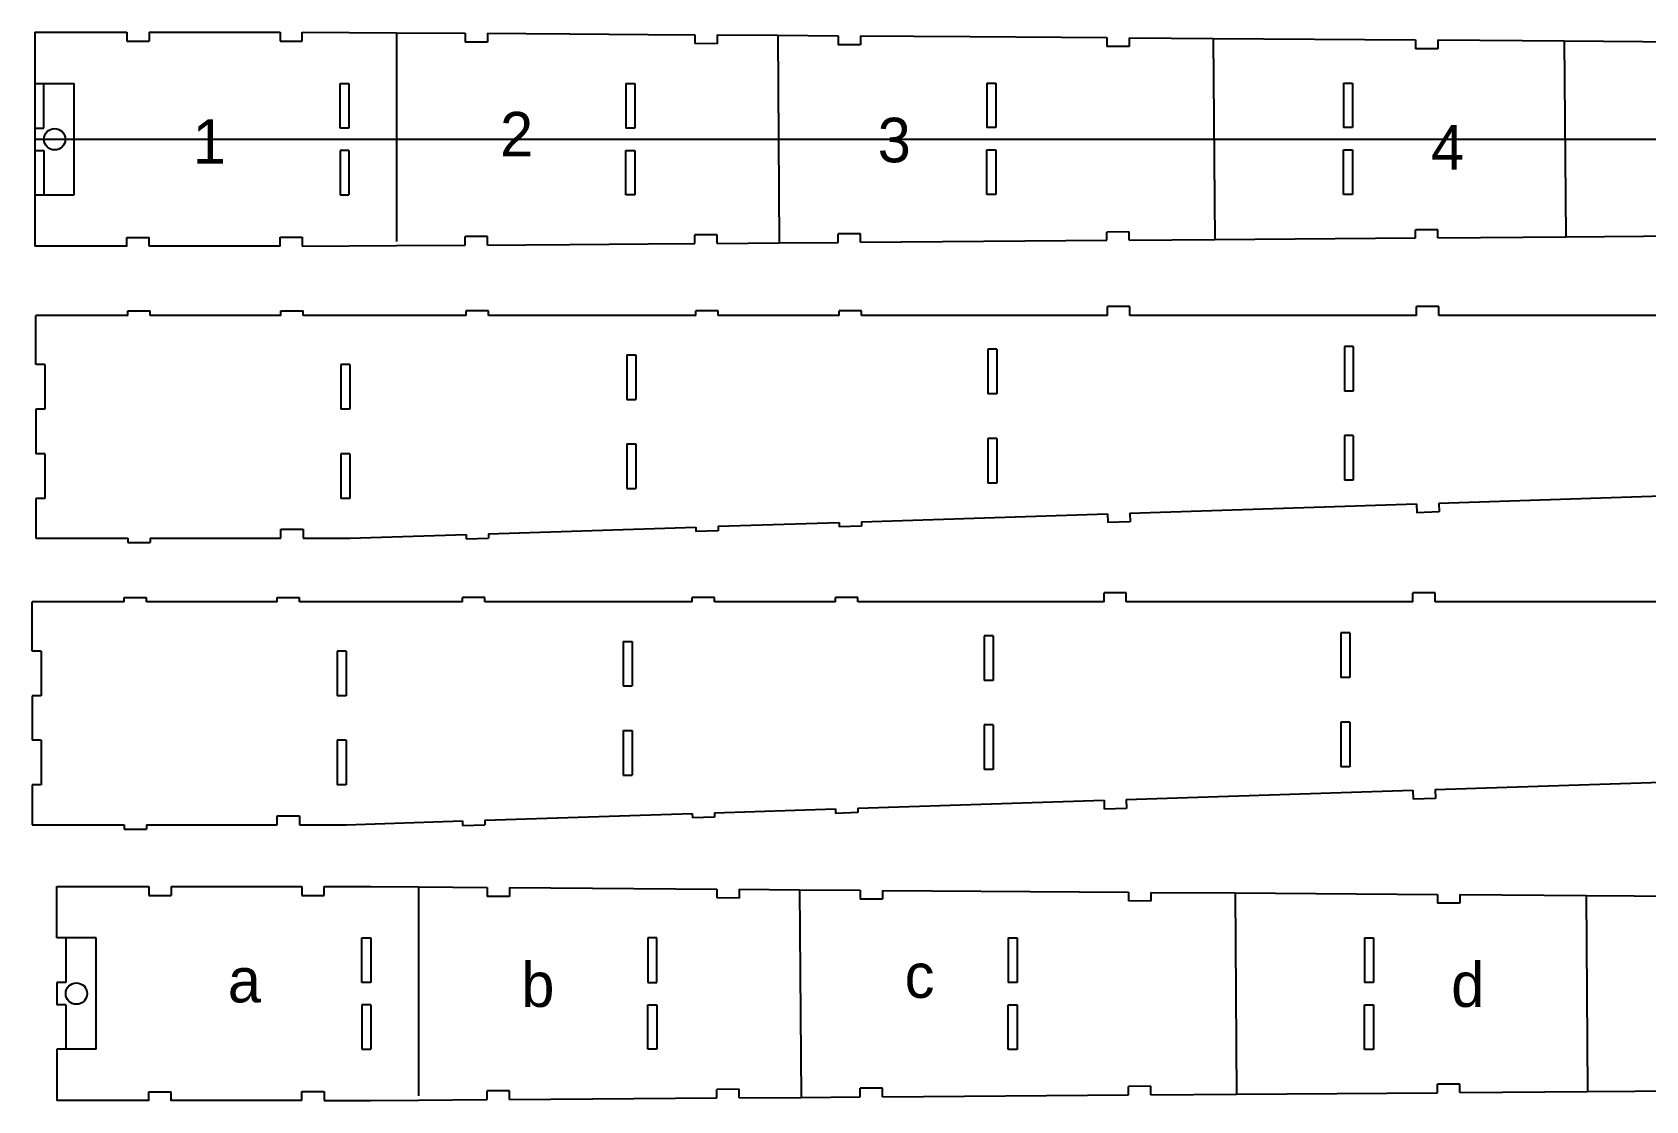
# Model space of a CAD drawing. Extents: x 8453 to 11023, y 19221 to 20564.
# Drawn here: x 9499.6 to 9861.6, y 19929.8 to 20169.5 of the extents above; entities that cross this region are included whole.
import ezdxf

# ---------------------------------------------------------------- set-up
doc = ezdxf.new("R2010")
doc.units = 0
doc.header["$MEASUREMENT"] = 0
doc.layers.get('0').update_dxf_attribs({"linetype": 'CONTINUOUS'})
doc.styles.add('样式_40', font='txt', dxfattribs={"height": 10})

# ---------------------------------------------------------------- blocks, each defined once
blk = doc.blocks.new('*U27')
at = {"color": 242, "linetype": 'ByBlock', "style": '样式_40'}
blk.add_text('1', height=10, dxfattribs=at).set_placement((9540.51, 20139.99))
blk = doc.blocks.new('*U28')
at = {"color": 242, "linetype": 'ByBlock', "style": '样式_40'}
blk.add_text('2', height=10, dxfattribs=at).set_placement((9609.48, 20141.63))
blk = doc.blocks.new('*U29')
at = {"color": 242, "linetype": 'ByBlock', "style": '样式_40'}
blk.add_text('3', height=10, dxfattribs=at).set_placement((9694.21, 20140.32))
blk = doc.blocks.new('*U30')
at = {"color": 242, "linetype": 'ByBlock', "style": '样式_40'}
blk.add_text('4', height=10, dxfattribs=at).set_placement((9818.36, 20138.68))
blk = doc.blocks.new('*U33')
at = {"color": 242, "linetype": 'ByBlock', "style": '样式_40'}
blk.add_text('a', height=10, dxfattribs=at).set_placement((9543.49, 19951.82))
blk = doc.blocks.new('*U34')
at = {"color": 242, "linetype": 'ByBlock', "style": '样式_40'}
blk.add_text('b', height=10, dxfattribs=at).set_placement((9609.34, 19950.81))
blk = doc.blocks.new('*U35')
at = {"color": 242, "linetype": 'ByBlock', "style": '样式_40'}
blk.add_text('c', height=10, dxfattribs=at).set_placement((9695.35, 19952.83))
blk = doc.blocks.new('*U36')
at = {"color": 242, "linetype": 'ByBlock', "style": '样式_40'}
blk.add_text('d', height=10, dxfattribs=at).set_placement((9817.98, 19950.81))

msp = doc.modelspace()

# ---------------------------------------------------------------- linework, layer by layer
for p, q in [((9500.2202, 20169.50323), (9500.2202, 20158.00323)), ((9500.2202, 20169.50323), (9520.85358, 20169.50323)), ((9520.85358, 20169.50323), (9520.85358, 20167.50323)), ((9525.85374, 20169.50323), (9555.20144, 20169.50323)), ((9525.85374, 20169.50323), (9525.85374, 20167.50323)), ((9555.20144, 20169.50323), (9555.20144, 20167.50323)), ((9560.20144, 20167.50323), (9560.20144, 20169.50323)), ((9560.20144, 20169.50323), (9581.33944, 20169.39661)), ((9581.33944, 20169.39661), (9581.35404, 20122.56075)), ((9581.33944, 20169.39661), (9596.751, 20169.31887)), ((9596.751, 20169.31887), (9596.751, 20167.28347)), ((9601.751, 20169.28347), (9610.35925, 20169.22254)), ((9601.751, 20169.28347), (9601.751, 20167.28347)), ((9610.35925, 20169.22254), (9620.20473, 20169.15285)), ((9620.18921, 20169.15296), (9637.79434, 20169.02834)), ((9637.79434, 20169.02834), (9648.29049, 20168.95404)), ((9648.29049, 20168.95404), (9648.29049, 20166.95404)), ((9653.29049, 20168.91865), (9666.8681, 20168.82254)), ((9653.29049, 20168.91865), (9653.29049, 20166.91865)), ((9666.8681, 20168.82254), (9667.2279, 20122.24932)), ((9666.8681, 20168.82254), (9680.44571, 20168.72643)), ((9680.44571, 20168.72651), (9680.44571, 20166.69112)), ((9685.44571, 20168.69112), (9685.44571, 20166.69112)), ((9685.44571, 20168.69104), (9697.37832, 20168.60657)), ((9697.37832, 20168.60657), (9710.05445, 20168.5165)), ((9710.05212, 20168.51652), (9740.68912, 20168.30449)), ((9740.68912, 20168.31016), (9740.68912, 20166.31016)), ((9745.68912, 20168.26329), (9764.58383, 20168.13236)), ((9745.68912, 20168.26329), (9745.68912, 20166.27463)), ((9764.58383, 20168.13236), (9764.93369, 20122.84491)), ((9764.58383, 20168.13236), (9809.99014, 20167.81772)), ((9809.99014, 20167.81769), (9809.99014, 20165.81769)), ((9814.99014, 20167.77091), (9843.33609, 20167.57167)), ((9814.99014, 20167.77091), (9814.99014, 20165.78216)), ((9843.33241, 20167.57169), (9843.67157, 20123.66962)), ((9843.33609, 20167.57167), (9887.95257, 20167.25806)), ((9520.85358, 20167.50323), (9525.85374, 20167.50323)), ((9555.20144, 20167.50323), (9560.20144, 20167.50323)), ((9601.751, 20167.28347), (9596.751, 20167.28347)), ((9653.29049, 20166.91865), (9648.29049, 20166.95404)), ((9685.44571, 20166.69112), (9680.44571, 20166.69112)), ((9745.68912, 20166.27463), (9740.68912, 20166.31016)), ((9814.99014, 20165.78216), (9809.99014, 20165.81769)), ((9500.2202, 20158.00323), (9502.2202, 20158.00323)), ((9502.2202, 20148.00323), (9502.2202, 20158.00323)), ((9502.2202, 20158.00323), (9509.0202, 20158.00323)), ((9509.0202, 20133.00323), (9509.0202, 20158.00323)), ((9568.66372, 20148.00323), (9568.66372, 20158.00323)), ((9568.66372, 20158.00323), (9570.66372, 20158.00323)), ((9570.66328, 20158.00323), (9570.66328, 20148.00323)), ((9632.79133, 20158.00334), (9634.79133, 20158.00334)), ((9632.79133, 20158.00334), (9632.79133, 20148.00334)), ((9634.79133, 20158.00334), (9634.79133, 20148.00334)), ((9713.80685, 20158.09952), (9715.80685, 20158.09952)), ((9713.80685, 20158.09952), (9713.80685, 20148.09952)), ((9715.80685, 20158.09952), (9715.80685, 20148.09952)), ((9793.80685, 20158.09952), (9795.80685, 20158.09952)), ((9793.80685, 20158.09952), (9793.80685, 20148.09952)), ((9795.80685, 20158.09952), (9795.80685, 20148.09952)), ((9500.2202, 20148.00323), (9500.2202, 20143.00323)), ((9500.2202, 20148.00323), (9502.2202, 20148.00323)), ((9570.66372, 20148.00323), (9568.66372, 20148.00323)), ((9634.79133, 20148.00334), (9632.79133, 20148.00334)), ((9715.80685, 20148.09952), (9713.80685, 20148.09952)), ((9795.80685, 20148.09952), (9793.80685, 20148.09952)), ((9500.2202, 20143.00323), (9502.2202, 20143.00323)), ((9502.2202, 20143.00323), (9502.2202, 20133.00323)), ((9570.66372, 20143.00323), (9568.66372, 20143.00323)), ((9568.66372, 20143.00323), (9568.66372, 20133.00323)), ((9570.66372, 20143.00323), (9570.66372, 20133.00323)), ((9632.79133, 20143.00334), (9634.79133, 20143.00334)), ((9632.79133, 20133.00334), (9632.79133, 20143.00334)), ((9634.79133, 20143.00334), (9634.79133, 20133.00334)), ((9713.80685, 20143.09952), (9715.80685, 20143.09952)), ((9713.80685, 20133.09952), (9713.80685, 20143.09952)), ((9715.80685, 20143.09952), (9715.80685, 20133.09952)), ((9793.80685, 20143.09952), (9795.80685, 20143.09952)), ((9793.80685, 20133.09952), (9793.80685, 20143.09952)), ((9795.80685, 20143.09952), (9795.80685, 20133.09952)), ((9500.2202, 20133.00323), (9500.22042, 20121.50329)), ((9500.2202, 20133.00323), (9502.2202, 20133.00323)), ((9502.2202, 20133.00323), (9509.0202, 20133.00323)), ((9568.66372, 20133.00323), (9570.66372, 20133.00323)), ((9634.79133, 20133.00334), (9632.79133, 20133.00334)), ((9715.80685, 20133.09952), (9713.80685, 20133.09952)), ((9795.80685, 20133.09952), (9793.80685, 20133.09952)), ((9680.44559, 20122.35143), (9680.44559, 20124.28345)), ((9685.44559, 20124.28345), (9680.44559, 20124.28345)), ((9685.44559, 20122.39006), (9685.44559, 20124.28345)), ((9745.689, 20124.71673), (9740.689, 20124.6812)), ((9740.689, 20122.81684), (9740.689, 20124.6812)), ((9745.689, 20122.85547), (9745.689, 20124.71673)), ((9814.99003, 20125.20917), (9809.99003, 20125.17364)), ((9809.99003, 20123.35222), (9809.99003, 20125.17364)), ((9814.99003, 20123.39085), (9814.99003, 20125.20917)), ((9520.85374, 20121.50331), (9500.22042, 20121.50329)), ((9520.85379, 20121.45386), (9520.85379, 20123.45386)), ((9520.85379, 20123.45386), (9525.85396, 20123.45386)), ((9555.20144, 20121.50332), (9525.85374, 20121.50332)), ((9525.85396, 20121.50332), (9525.85396, 20123.45386)), ((9555.20144, 20121.50332), (9555.20144, 20123.50332)), ((9555.20144, 20123.50332), (9560.20144, 20123.50332)), ((9560.20144, 20123.50332), (9560.20144, 20121.50332)), ((9560.20144, 20121.50332), (9581.35871, 20121.61998)), ((9581.35871, 20121.61998), (9596.75088, 20121.70485)), ((9596.75088, 20121.70485), (9596.75088, 20123.69087)), ((9601.75088, 20123.69087), (9596.75088, 20123.69087)), ((9601.75088, 20121.74348), (9601.75088, 20123.69087)), ((9601.75088, 20121.74025), (9610.35969, 20121.80118)), ((9610.35969, 20121.80118), (9620.20399, 20121.87087)), ((9620.20399, 20121.87087), (9637.79312, 20121.99559)), ((9637.79312, 20121.99559), (9648.29037, 20122.06982)), ((9653.29037, 20124.05584), (9648.29037, 20124.02044)), ((9648.29037, 20122.10302), (9648.29037, 20124.02044)), ((9653.29037, 20122.14165), (9653.29037, 20124.05584)), ((9653.29037, 20122.14165), (9667.2279, 20122.24932)), ((9667.2279, 20122.24932), (9680.44559, 20122.35143)), ((9685.44559, 20122.39006), (9740.689, 20122.81684)), ((9745.689, 20122.85547), (9764.93246, 20123.00413)), ((9764.93246, 20123.00413), (9809.99003, 20123.35222)), ((9814.99003, 20123.39085), (9843.67201, 20123.61243)), ((9843.67201, 20123.61243), (9887.95245, 20123.95452)), ((9500.41868, 20094.92306), (9500.41868, 20105.97893)), ((9521.05222, 20105.97893), (9500.41868, 20105.97893)), ((9521.05222, 20105.97893), (9521.05222, 20106.97893)), ((9521.05222, 20106.97893), (9526.05222, 20106.97893)), ((9526.05222, 20105.97893), (9526.05222, 20106.97893)), ((9555.39971, 20105.97893), (9526.05222, 20105.97893)), ((9555.39971, 20105.97893), (9555.39971, 20106.97893)), ((9555.39971, 20106.97893), (9560.39971, 20106.97893)), ((9560.39971, 20105.97893), (9560.39971, 20106.97893)), ((9596.94784, 20105.97893), (9560.39971, 20105.97893)), ((9596.94784, 20105.97893), (9596.94784, 20106.97893)), ((9601.94784, 20106.97893), (9596.94784, 20106.97893)), ((9601.94784, 20105.97893), (9601.94784, 20106.97893)), ((9648.48711, 20105.97893), (9601.94784, 20105.97893)), ((9648.48711, 20105.97893), (9648.48711, 20106.97893)), ((9653.48711, 20106.97893), (9648.48711, 20106.97893)), ((9653.48711, 20105.97893), (9653.48711, 20106.97893)), ((9680.64234, 20105.97893), (9653.48711, 20105.97893)), ((9680.64234, 20105.97893), (9680.64234, 20106.97893)), ((9685.64234, 20106.97893), (9680.64234, 20106.97893)), ((9685.64234, 20105.97893), (9685.64234, 20106.97893)), ((9740.88575, 20105.97893), (9685.64234, 20105.97893)), ((9740.88575, 20105.97893), (9740.88575, 20107.97893)), ((9745.88575, 20107.97893), (9740.88575, 20107.97893)), ((9745.88575, 20105.97893), (9745.88575, 20107.97893)), ((9810.18677, 20105.97893), (9745.88575, 20105.97893)), ((9810.18677, 20105.97893), (9810.18677, 20107.97893)), ((9815.18677, 20107.97893), (9810.18677, 20107.97893)), ((9815.18677, 20105.97893), (9815.18677, 20107.97893)), ((9888.1492, 20105.97893), (9815.18677, 20105.97893)), ((9794.00533, 20098.99145), (9794.00533, 20088.99145)), ((9796.00533, 20098.99145), (9794.00533, 20098.99145)), ((9796.00533, 20098.99145), (9796.00533, 20088.99145)), ((9633.00533, 20097.11605), (9633.00533, 20087.11605)), ((9633.00533, 20097.11605), (9635.00533, 20097.11605)), ((9635.00533, 20097.11605), (9635.00533, 20087.11605)), ((9714.00533, 20098.36087), (9714.00533, 20088.36087)), ((9716.00533, 20098.36087), (9714.00533, 20098.36087)), ((9716.00533, 20098.36087), (9716.00533, 20088.36087)), ((9502.41868, 20094.92306), (9500.41868, 20094.92306)), ((9502.41868, 20094.92306), (9502.41868, 20084.92306)), ((9568.86199, 20094.92306), (9568.86199, 20084.92306)), ((9570.86199, 20094.92306), (9568.86199, 20094.92306)), ((9570.86199, 20094.92306), (9570.86199, 20084.92306)), ((9716.00533, 20088.36087), (9714.00533, 20088.36087)), ((9796.00533, 20088.99145), (9794.00533, 20088.99145)), ((9502.41868, 20084.92306), (9500.41868, 20084.92306)), ((9500.41868, 20084.92306), (9500.41868, 20074.92306)), ((9570.86199, 20084.92306), (9568.86199, 20084.92306)), ((9633.00533, 20087.11605), (9635.00533, 20087.11605)), ((9633.00533, 20077.11605), (9635.00533, 20077.11605)), ((9633.00533, 20077.11605), (9633.00533, 20067.11605)), ((9635.00533, 20077.11605), (9635.00533, 20067.11605)), ((9716.00533, 20078.36087), (9714.00533, 20078.36087)), ((9714.00533, 20078.36087), (9714.00533, 20068.36087)), ((9716.00533, 20078.36087), (9716.00533, 20068.36087)), ((9796.00533, 20078.99145), (9794.00533, 20078.99145)), ((9794.00533, 20078.99145), (9794.00533, 20068.99145)), ((9796.00533, 20078.99145), (9796.00533, 20068.99145)), ((9502.41868, 20074.92306), (9500.41868, 20074.92306)), ((9502.41868, 20074.92306), (9502.41868, 20064.92306)), ((9570.86199, 20074.92306), (9568.86199, 20074.92306)), ((9568.86199, 20074.92306), (9568.86199, 20064.92306)), ((9570.86199, 20074.92306), (9570.86199, 20064.92306)), ((9633.00533, 20067.11605), (9635.00533, 20067.11605)), ((9716.00533, 20068.36087), (9714.00533, 20068.36087)), ((9796.00533, 20068.99145), (9794.00533, 20068.99145)), ((9815.17925, 20063.8669), (9888.13919, 20066.2234)), ((9502.41868, 20064.92306), (9500.41868, 20064.92306)), ((9500.41868, 20064.92306), (9500.41868, 20055.97893)), ((9570.86199, 20064.92306), (9568.86199, 20064.92306)), ((9745.8806, 20061.62864), (9810.17942, 20063.70541)), ((9810.17942, 20063.70541), (9810.24399, 20061.70645)), ((9815.17925, 20063.8669), (9815.24382, 20061.86794)), ((9653.48512, 20058.64453), (9680.63942, 20059.52144)), ((9680.63942, 20059.52158), (9680.6717, 20058.5221)), ((9685.63925, 20059.68307), (9740.88077, 20061.46715)), ((9685.63925, 20059.68307), (9685.67153, 20058.68359)), ((9740.88077, 20061.4673), (9740.94533, 20059.46834)), ((9745.94516, 20059.62983), (9740.94533, 20059.46834)), ((9745.8806, 20061.62878), (9745.94516, 20059.62983)), ((9815.24382, 20061.86794), (9810.24399, 20061.70645)), ((9500.41868, 20055.97893), (9521.05222, 20055.97893)), ((9521.05222, 20055.97893), (9521.05222, 20054.97893)), ((9526.05222, 20055.97893), (9555.39971, 20055.97893)), ((9526.05222, 20055.97893), (9526.05222, 20054.97893)), ((9555.39971, 20055.97893), (9555.39971, 20057.97893)), ((9555.39971, 20057.97893), (9560.38447, 20057.97893)), ((9560.38447, 20057.97893), (9560.38447, 20055.97893)), ((9560.38447, 20055.97893), (9570.86199, 20055.97893)), ((9570.86199, 20055.97893), (9596.94767, 20056.82146)), ((9596.94777, 20056.81831), (9596.98005, 20055.81883)), ((9596.98005, 20055.81883), (9601.97988, 20055.98032)), ((9601.9476, 20056.9798), (9648.48529, 20058.48291)), ((9601.9476, 20056.9798), (9601.97988, 20055.98032)), ((9648.48529, 20058.48305), (9648.51757, 20057.48357)), ((9653.5174, 20057.64506), (9648.51757, 20057.48357)), ((9653.48512, 20058.64453), (9653.5174, 20057.64506)), ((9685.67153, 20058.68359), (9680.6717, 20058.5221)), ((9521.05222, 20054.97893), (9526.05222, 20054.97893)), ((9499.61698, 20030.63916), (9499.61698, 20041.69503)), ((9520.25052, 20041.69503), (9499.61698, 20041.69503)), ((9520.25052, 20041.69503), (9520.25052, 20042.69503)), ((9520.25052, 20042.69503), (9525.25052, 20042.69503)), ((9525.25052, 20041.69503), (9525.25052, 20042.69503)), ((9554.59801, 20041.69503), (9525.25052, 20041.69503)), ((9554.59801, 20041.69503), (9554.59801, 20042.69503)), ((9554.59801, 20042.69503), (9559.59801, 20042.69503)), ((9559.59801, 20041.69503), (9559.59801, 20042.69503)), ((9596.14614, 20041.69503), (9559.59801, 20041.69503)), ((9596.14614, 20041.69503), (9596.14614, 20042.69503)), ((9601.14614, 20042.69503), (9596.14614, 20042.69503)), ((9601.14614, 20041.69503), (9601.14614, 20042.69503)), ((9647.68542, 20041.69503), (9601.14614, 20041.69503)), ((9647.68542, 20041.69503), (9647.68542, 20042.69503)), ((9652.68542, 20042.69503), (9647.68542, 20042.69503)), ((9652.68542, 20041.69503), (9652.68542, 20042.69503)), ((9679.84064, 20041.69503), (9652.68542, 20041.69503)), ((9679.84064, 20041.69503), (9679.84064, 20042.69503)), ((9684.84064, 20042.69503), (9679.84064, 20042.69503)), ((9684.84064, 20041.69503), (9684.84064, 20042.69503)), ((9740.08405, 20041.69503), (9684.84064, 20041.69503)), ((9740.08405, 20041.69503), (9740.08405, 20043.69503)), ((9745.08405, 20043.69503), (9740.08405, 20043.69503)), ((9745.08405, 20041.69503), (9745.08405, 20043.69503)), ((9809.38507, 20041.69503), (9745.08405, 20041.69503)), ((9809.38507, 20041.69503), (9809.38507, 20043.69503)), ((9814.38507, 20043.69503), (9809.38507, 20043.69503)), ((9814.38507, 20041.69503), (9814.38507, 20043.69503)), ((9887.3475, 20041.69503), (9814.38507, 20041.69503)), ((9713.20363, 20034.07697), (9713.20363, 20024.07697)), ((9715.20363, 20034.07697), (9713.20363, 20034.07697)), ((9715.20363, 20034.07697), (9715.20363, 20024.07697)), ((9793.20363, 20034.70755), (9793.20363, 20024.70755)), ((9795.20363, 20034.70755), (9793.20363, 20034.70755)), ((9795.20363, 20034.70755), (9795.20363, 20024.70755)), ((9501.61698, 20030.63916), (9499.61698, 20030.63916)), ((9501.61698, 20030.63916), (9501.61698, 20020.63916)), ((9568.06029, 20030.63916), (9568.06029, 20020.63916)), ((9570.06029, 20030.63916), (9568.06029, 20030.63916)), ((9570.06029, 20030.63916), (9570.06029, 20020.63916)), ((9632.20363, 20032.83215), (9632.20363, 20022.83215)), ((9632.20363, 20032.83215), (9634.20363, 20032.83215)), ((9634.20363, 20032.83215), (9634.20363, 20022.83215)), ((9632.20363, 20022.83215), (9634.20363, 20022.83215)), ((9715.20363, 20024.07697), (9713.20363, 20024.07697)), ((9795.20363, 20024.70755), (9793.20363, 20024.70755)), ((9501.61698, 20020.63916), (9499.61698, 20020.63916)), ((9499.61698, 20020.63916), (9499.61698, 20010.63916)), ((9570.06029, 20020.63916), (9568.06029, 20020.63916)), ((9632.20363, 20012.83215), (9634.20363, 20012.83215)), ((9632.20363, 20012.83215), (9632.20363, 20002.83215)), ((9634.20363, 20012.83215), (9634.20363, 20002.83215)), ((9715.20363, 20014.07697), (9713.20363, 20014.07697)), ((9713.20363, 20014.07697), (9713.20363, 20004.07697)), ((9715.20363, 20014.07697), (9715.20363, 20004.07697)), ((9795.20363, 20014.70755), (9793.20363, 20014.70755)), ((9793.20363, 20014.70755), (9793.20363, 20004.70755)), ((9795.20363, 20014.70755), (9795.20363, 20004.70755)), ((9501.61698, 20010.63916), (9499.61698, 20010.63916)), ((9501.61698, 20010.63916), (9501.61698, 20000.63916)), ((9570.06029, 20010.63916), (9568.06029, 20010.63916)), ((9568.06029, 20010.63916), (9568.06029, 20000.63916)), ((9570.06029, 20010.63916), (9570.06029, 20000.63916)), ((9795.20363, 20004.70755), (9793.20363, 20004.70755)), ((9632.20363, 20002.83215), (9634.20363, 20002.83215)), ((9715.20363, 20004.07697), (9713.20363, 20004.07697)), ((9814.37756, 19999.58299), (9887.33749, 20001.9395)), ((9501.61698, 20000.63916), (9499.61698, 20000.63916)), ((9499.61698, 20000.63916), (9499.61698, 19991.69503)), ((9570.06029, 20000.63916), (9568.06029, 20000.63916)), ((9745.0789, 19997.34474), (9809.37773, 19999.42151)), ((9809.37773, 19999.42151), (9809.44229, 19997.42255)), ((9814.44212, 19997.58404), (9809.44229, 19997.42255)), ((9814.37756, 19999.58299), (9814.44212, 19997.58404)), ((9601.1459, 19992.6959), (9647.6836, 19994.199)), ((9647.68359, 19994.19915), (9647.71587, 19993.19967)), ((9652.68342, 19994.36063), (9679.83772, 19995.23754)), ((9652.68342, 19994.36063), (9652.7157, 19993.36116)), ((9679.83772, 19995.23768), (9679.87, 19994.2382)), ((9684.86983, 19994.39969), (9679.87, 19994.2382)), ((9684.83755, 19995.39917), (9740.07907, 19997.18325)), ((9684.83755, 19995.39917), (9684.86983, 19994.39969)), ((9740.07907, 19997.1834), (9740.14363, 19995.18444)), ((9745.14346, 19995.34593), (9740.14363, 19995.18444)), ((9745.0789, 19997.34488), (9745.14346, 19995.34593)), ((9499.61698, 19991.69503), (9520.25052, 19991.69503)), ((9520.25052, 19991.69503), (9520.25052, 19990.69503)), ((9520.25052, 19990.69503), (9525.25052, 19990.69503)), ((9525.25052, 19991.69503), (9554.59801, 19991.69503)), ((9525.25052, 19991.69503), (9525.25052, 19990.69503)), ((9554.59801, 19991.69503), (9554.59801, 19993.69503)), ((9554.59801, 19993.69503), (9559.58277, 19993.69503)), ((9559.58277, 19993.69503), (9559.58277, 19991.69503)), ((9559.58277, 19991.69503), (9570.06029, 19991.69503)), ((9570.06029, 19991.69503), (9596.14597, 19992.53756)), ((9596.14607, 19992.53441), (9596.17836, 19991.53493)), ((9596.17836, 19991.53493), (9601.17819, 19991.69642)), ((9601.1459, 19992.6959), (9601.17819, 19991.69642)), ((9652.7157, 19993.36116), (9647.71587, 19993.19967)), ((9505.13093, 19977.80313), (9525.7643, 19977.80313)), ((9505.13095, 19966.30316), (9505.13093, 19977.80313)), ((9525.7643, 19977.80313), (9525.7643, 19975.80313)), ((9525.7643, 19975.80313), (9530.76447, 19975.80313)), ((9530.76447, 19977.80313), (9560.11195, 19977.80313)), ((9530.76447, 19977.80313), (9530.76447, 19975.80313)), ((9560.11195, 19977.80313), (9560.11195, 19975.80313)), ((9560.11195, 19975.80313), (9565.09672, 19975.80313)), ((9565.09672, 19975.80313), (9565.09672, 19977.80313)), ((9565.09672, 19977.80313), (9575.57423, 19977.80313)), ((9575.57423, 19977.80313), (9586.24924, 19977.72413)), ((9586.24924, 19977.72413), (9601.66169, 19977.61008)), ((9586.25017, 19977.6965), (9586.26476, 19930.86065)), ((9601.66169, 19977.61008), (9601.66169, 19975.57469)), ((9606.66169, 19977.57308), (9606.66169, 19975.57469)), ((9606.66169, 19977.57308), (9653.20101, 19977.22868)), ((9653.20101, 19977.22868), (9653.20101, 19975.24526)), ((9658.20101, 19977.19168), (9658.20101, 19975.20986)), ((9658.20101, 19977.19168), (9671.78023, 19977.0912)), ((9671.77883, 19977.12244), (9672.13863, 19930.54922)), ((9671.78023, 19977.0912), (9685.35624, 19976.99073)), ((9685.35624, 19976.99073), (9685.35624, 19974.98225)), ((9690.35624, 19976.95373), (9690.35624, 19974.98225)), ((9690.35624, 19976.95373), (9745.59964, 19976.54493)), ((9745.59964, 19976.54493), (9745.59964, 19974.59003)), ((9750.59964, 19976.50793), (9750.59964, 19974.5545)), ((9750.59964, 19976.50793), (9769.49505, 19976.3681)), ((9769.49455, 19976.43226), (9769.84442, 19931.14481)), ((9769.49505, 19976.3681), (9814.90067, 19976.0321)), ((9814.90067, 19976.0321), (9814.90067, 19974.09759)), ((9819.90067, 19975.9951), (9819.90067, 19974.06206)), ((9819.90067, 19975.9951), (9848.2438, 19975.78535)), ((9848.24313, 19975.87159), (9848.58229, 19931.96952)), ((9848.2438, 19975.78535), (9892.86309, 19975.45517)), ((9606.66169, 19975.57469), (9601.66169, 19975.57469)), ((9658.20101, 19975.20986), (9653.20101, 19975.24526)), ((9690.35624, 19974.98225), (9685.35624, 19974.98225)), ((9750.59964, 19974.5545), (9745.59964, 19974.59003)), ((9819.90067, 19974.06206), (9814.90067, 19974.09759)), ((9513.93071, 19966.30316), (9505.13095, 19966.30316)), ((9507.13095, 19966.30316), (9507.13095, 19956.30316)), ((9513.93071, 19941.30316), (9513.93071, 19966.30316)), ((9573.57423, 19956.30313), (9573.57423, 19966.30313)), ((9573.57423, 19966.30313), (9575.57423, 19966.30313)), ((9575.57379, 19966.30313), (9575.57379, 19956.30313)), ((9639.71307, 19966.30316), (9637.71307, 19966.30316)), ((9637.71307, 19966.30316), (9637.71307, 19956.30316)), ((9639.71307, 19956.30316), (9639.71307, 19966.30316)), ((9718.56041, 19966.27847), (9720.56041, 19966.27847)), ((9718.56041, 19966.27847), (9718.56041, 19956.27847)), ((9720.56041, 19966.27847), (9720.56041, 19956.27847)), ((9798.56041, 19966.27847), (9800.56041, 19966.27847)), ((9798.56041, 19966.27847), (9798.56041, 19956.27847)), ((9800.56041, 19966.27847), (9800.56041, 19956.27847)), ((9507.13095, 19956.30316), (9505.13095, 19956.30316)), ((9505.13095, 19956.30316), (9505.13095, 19951.30316)), ((9575.57423, 19956.30313), (9573.57423, 19956.30313)), ((9637.71307, 19956.30316), (9639.71307, 19956.30316)), ((9720.56041, 19956.27847), (9718.56041, 19956.27847)), ((9800.56041, 19956.27847), (9798.56041, 19956.27847)), ((9507.13095, 19951.30316), (9505.13095, 19951.30316)), ((9507.13095, 19951.30316), (9507.13095, 19941.30316)), ((9575.57423, 19951.30313), (9573.57423, 19951.30313)), ((9573.57423, 19951.30313), (9573.57423, 19941.30313)), ((9575.57423, 19951.30313), (9575.57423, 19941.30313)), ((9637.71307, 19951.30316), (9639.71307, 19951.30316)), ((9637.71307, 19941.30316), (9637.71307, 19951.30316)), ((9639.71307, 19951.30316), (9639.71307, 19941.30316)), ((9718.56041, 19951.27847), (9720.56041, 19951.27847)), ((9718.56041, 19941.27847), (9718.56041, 19951.27847)), ((9720.56041, 19951.27847), (9720.56041, 19941.27847)), ((9798.56041, 19951.27847), (9800.56041, 19951.27847)), ((9798.56041, 19941.27847), (9798.56041, 19951.27847)), ((9800.56041, 19951.27847), (9800.56041, 19941.27847)), ((9513.93071, 19941.30316), (9505.13095, 19941.30316)), ((9505.13095, 19941.30316), (9505.13097, 19929.80319)), ((9573.57423, 19941.30313), (9575.57423, 19941.30313)), ((9639.71307, 19941.30316), (9637.71307, 19941.30316)), ((9720.56041, 19941.27847), (9718.56041, 19941.27847)), ((9800.56041, 19941.27847), (9798.56041, 19941.27847)), ((9658.20101, 19932.34497), (9653.20101, 19932.30957)), ((9653.20101, 19930.3711), (9653.20101, 19932.30957)), ((9658.20101, 19930.40768), (9658.20101, 19932.34497)), ((9685.35623, 19930.60633), (9685.35623, 19932.57258)), ((9690.35623, 19932.57258), (9685.35623, 19932.57258)), ((9690.35623, 19930.64291), (9690.35623, 19932.57258)), ((9750.59964, 19933.00033), (9745.59964, 19932.9648)), ((9745.59964, 19931.04705), (9745.59964, 19932.9648)), ((9750.59964, 19931.08362), (9750.59964, 19933.00033)), ((9819.90066, 19933.49277), (9814.90066, 19933.45724)), ((9814.90066, 19931.55402), (9814.90066, 19933.45724)), ((9819.90066, 19931.5906), (9819.90066, 19933.49277)), ((9525.76447, 19929.80321), (9505.13115, 19929.80319)), ((9525.7643, 19929.75376), (9525.7643, 19931.75376)), ((9525.7643, 19931.75376), (9530.76447, 19931.75376)), ((9530.76447, 19929.75376), (9530.76447, 19931.75376)), ((9560.11195, 19929.80322), (9530.76447, 19929.80322)), ((9560.11195, 19929.80322), (9560.11195, 19931.80322)), ((9560.11195, 19931.80322), (9565.09672, 19931.80322)), ((9565.09672, 19931.80322), (9565.09672, 19929.80322)), ((9565.09672, 19929.80322), (9575.57423, 19929.80322)), ((9575.57423, 19929.80322), (9586.26595, 19929.88143)), ((9586.26595, 19929.88143), (9601.66169, 19929.99406)), ((9601.66169, 19929.99406), (9601.66169, 19931.98008)), ((9606.66169, 19931.98008), (9601.66169, 19931.98008)), ((9606.66169, 19930.03064), (9606.66169, 19931.98008)), ((9606.66169, 19930.03064), (9653.20101, 19930.3711)), ((9658.20101, 19930.40768), (9672.13892, 19930.50964)), ((9672.13892, 19930.50964), (9685.35623, 19930.60633)), ((9690.35623, 19930.64291), (9745.59964, 19931.04705)), ((9750.59964, 19931.08362), (9769.84377, 19931.2244)), ((9769.84377, 19931.2244), (9814.90066, 19931.55402)), ((9819.90066, 19931.5906), (9848.58353, 19931.80043)), ((9848.58353, 19931.80043), (9892.86309, 19932.12436))]:
    msp.add_line(p, q)
at = {"linetype": 'ByBlock'}
for p, q in [((9500.2202, 20169.50323), (9500.22025, 20121.50329)), ((9500.22023, 20145.50326), (10070.40045, 20145.50326))]:
    msp.add_line(p, q, dxfattribs=at)
for centre in [(9504.6202, 20145.50323), (9509.53095, 19953.80316)]:
    msp.add_circle(centre, 2.4)

# ---------------------------------------------------------------- block references
at = {"color": 244, "linetype": 'ByBlock'}
for name, p in [('*U27', (-4.91051, 0)), ('*U28', (-4.91051, 0)), ('*U29', (-4.91051, 0)), ('*U30', (-4.91051, 0)), ('*U34', (0, 0)), ('*U36', (0, 0)), ('*U33', (0, 0)), ('*U35', (0, 0))]:
    msp.add_blockref(name, p, dxfattribs=at)

doc.saveas('drawing.dxf')
